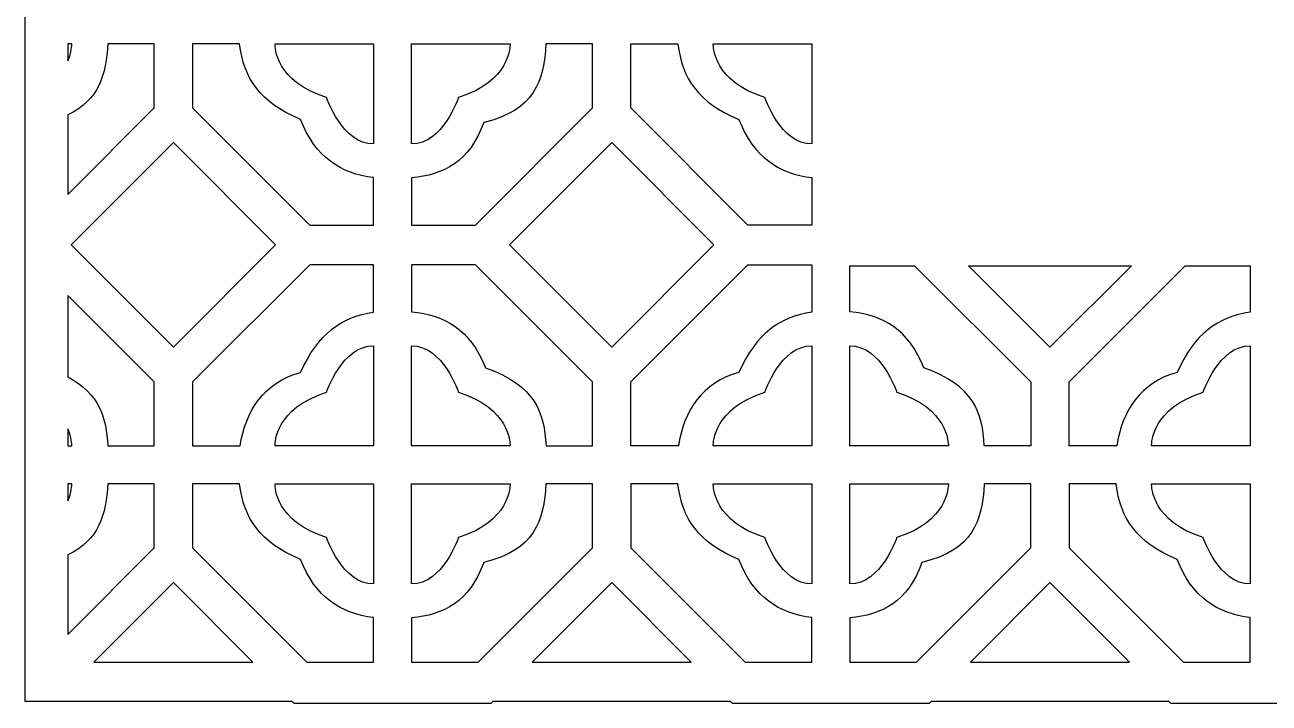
# Model space of a CAD drawing. Header units: centimetres. Extents: x 3.7 to 13.9, y -9 to -4.
# Drawn here: x 3.681 to 8.24, y -9 to -6.516 of the extents above; entities that cross this region are included whole.
import ezdxf

# ---------------------------------------------------------------- set-up
doc = ezdxf.new("R2010")
doc.units = ezdxf.units.CM
doc.header["$MEASUREMENT"] = 0
doc.layers.add('layer 1', color=7, linetype='Continuous')

msp = doc.modelspace()

# ---------------------------------------------------------------- linework, layer by layer
at = {"layer": 'layer 1', "color": 250}
for points, knots in [([(13.92943, -4.03974), (13.92943, -4.03974), (13.92943, -4.54384), (13.92943, -4.54384), (13.92943, -4.54384), (13.92943, -4.54384), (13.92943, -4.54384), (13.92943, -4.54384), (13.92943, -4.54384), (13.92943, -4.54384), (13.92943, -4.83543), (13.92943, -4.83543), (13.92943, -4.83543), (13.92943, -4.83543), (13.92943, -4.97502), (13.92943, -4.97502), (13.92943, -4.97502), (13.92943, -4.97502), (13.92943, -5.26662), (13.92943, -5.26662), (13.92943, -5.26662), (13.92943, -5.26662), (13.92943, -5.26662), (13.92943, -5.26662), (13.92943, -5.26662), (13.92943, -5.26662), (13.92943, -6.15508), (13.92943, -6.15508), (13.92943, -6.15508), (13.92943, -6.15508), (13.92943, -6.15508), (13.92943, -6.15508), (13.92943, -6.15508), (13.92943, -6.15508), (13.92943, -6.44668), (13.92943, -6.44668), (13.92943, -6.44668), (13.92943, -6.44668), (13.92943, -6.58627), (13.92943, -6.58627), (13.92943, -6.58627), (13.92943, -6.58627), (13.92943, -6.87786), (13.92943, -6.87786), (13.92943, -6.87786), (13.92943, -6.87786), (13.92943, -6.87786), (13.92943, -6.87786), (13.92943, -6.87786), (13.92943, -6.87786), (13.92943, -7.76633), (13.92943, -7.76633), (13.92943, -7.76633), (13.92943, -7.76633), (13.92943, -7.76633), (13.92943, -7.76633), (13.92943, -7.76633), (13.92943, -7.76633), (13.92943, -8.05792), (13.92943, -8.05792), (13.92943, -8.05792), (13.92943, -8.05792), (13.92943, -8.19751), (13.92943, -8.19751), (13.92943, -8.19751), (13.92943, -8.19751), (13.92943, -8.48911), (13.92943, -8.48911), (13.92943, -8.48911), (13.92943, -8.48911), (13.92943, -8.48911), (13.92943, -8.48911), (13.92943, -8.48911), (13.92943, -8.48911), (13.92943, -8.9932), (13.92943, -8.9932), (13.92943, -8.9932), (13.92943, -8.9932), (13.42533, -8.9932), (13.42533, -8.9932), (13.42533, -8.9932), (13.42533, -8.9932), (13.41835, -9.00019), (13.41835, -9.00019), (13.41835, -9.00019), (13.41835, -9.00019), (13.12675, -9.00019), (13.12675, -9.00019), (13.12675, -9.00019), (13.12675, -9.00019), (12.98716, -9.00019), (12.98716, -9.00019), (12.98716, -9.00019), (12.98716, -9.00019), (12.69557, -9.00019), (12.69557, -9.00019), (12.69557, -9.00019), (12.69557, -9.00019), (12.68858, -8.9932), (12.68858, -8.9932), (12.68858, -8.9932), (12.68858, -8.9932), (11.81952, -8.9932), (11.81952, -8.9932), (11.81952, -8.9932), (11.81952, -8.9932), (11.81254, -9.00019), (11.81254, -9.00019), (11.81254, -9.00019), (11.81254, -9.00019), (11.52094, -9.00019), (11.52094, -9.00019), (11.52094, -9.00019), (11.52094, -9.00019), (11.38135, -9.00019), (11.38135, -9.00019), (11.38135, -9.00019), (11.38135, -9.00019), (11.08976, -9.00019), (11.08976, -9.00019), (11.08976, -9.00019), (11.08976, -9.00019), (11.08277, -8.9932), (11.08277, -8.9932), (11.08277, -8.9932), (11.08277, -8.9932), (10.21372, -8.9932), (10.21372, -8.9932), (10.21372, -8.9932), (10.21372, -8.9932), (10.20673, -9.00019), (10.20673, -9.00019), (10.20673, -9.00019), (10.20673, -9.00019), (9.91513, -9.00019), (9.91513, -9.00019), (9.91513, -9.00019), (9.91513, -9.00019), (9.77554, -9.00019), (9.77554, -9.00019), (9.77554, -9.00019), (9.77554, -9.00019), (9.48395, -9.00019), (9.48395, -9.00019), (9.48395, -9.00019), (9.48395, -9.00019), (9.47696, -8.9932), (9.47696, -8.9932), (9.47696, -8.9932), (9.47696, -8.9932), (8.60791, -8.9932), (8.60791, -8.9932), (8.60791, -8.9932), (8.60791, -8.9932), (8.60092, -9.00019), (8.60092, -9.00019), (8.60092, -9.00019), (8.60092, -9.00019), (8.30933, -9.00019), (8.30933, -9.00019), (8.30933, -9.00019), (8.30933, -9.00019), (8.16973, -9.00019), (8.16973, -9.00019), (8.16973, -9.00019), (8.16973, -9.00019), (7.87814, -9.00019), (7.87814, -9.00019), (7.87814, -9.00019), (7.87814, -9.00019), (7.87115, -8.9932), (7.87115, -8.9932), (7.87115, -8.9932), (7.87115, -8.9932), (7.0021, -8.9932), (7.0021, -8.9932), (7.0021, -8.9932), (7.0021, -8.9932), (6.99511, -9.00019), (6.99511, -9.00019), (6.99511, -9.00019), (6.99511, -9.00019), (6.70352, -9.00019), (6.70352, -9.00019), (6.70352, -9.00019), (6.70352, -9.00019), (6.56392, -9.00019), (6.56392, -9.00019), (6.56392, -9.00019), (6.56392, -9.00019), (6.27233, -9.00019), (6.27233, -9.00019), (6.27233, -9.00019), (6.27233, -9.00019), (6.26534, -8.9932), (6.26534, -8.9932), (6.26534, -8.9932), (6.26534, -8.9932), (5.39629, -8.9932), (5.39629, -8.9932), (5.39629, -8.9932), (5.39629, -8.9932), (5.3893, -9.00019), (5.3893, -9.00019), (5.3893, -9.00019), (5.3893, -9.00019), (5.09771, -9.00019), (5.09771, -9.00019), (5.09771, -9.00019), (5.09771, -9.00019), (4.95812, -9.00019), (4.95812, -9.00019), (4.95812, -9.00019), (4.95812, -9.00019), (4.66652, -9.00019), (4.66652, -9.00019), (4.66652, -9.00019), (4.66652, -9.00019), (4.65953, -8.9932), (4.65953, -8.9932), (4.65953, -8.9932), (4.65953, -8.9932), (3.68089, -8.9932), (3.68089, -8.9932), (3.68089, -8.9932), (3.68089, -8.9932), (3.68089, -4.03974), (3.68089, -4.03974), (3.68089, -4.03974), (3.68089, -4.03974), (4.65953, -4.03974), (4.65953, -4.03974), (4.65953, -4.03974), (4.65953, -4.03974), (4.66652, -4.03276), (4.66652, -4.03276), (4.66652, -4.03276), (4.66652, -4.03276), (4.95812, -4.03276), (4.95812, -4.03276), (4.95812, -4.03276), (4.95812, -4.03276), (5.09771, -4.03276), (5.09771, -4.03276), (5.09771, -4.03276), (5.09771, -4.03276), (5.3893, -4.03276), (5.3893, -4.03276), (5.3893, -4.03276), (5.3893, -4.03276), (5.39629, -4.03974), (5.39629, -4.03974), (5.39629, -4.03974), (5.39629, -4.03974), (6.26534, -4.03974), (6.26534, -4.03974), (6.26534, -4.03974), (6.26534, -4.03974), (6.27233, -4.03276), (6.27233, -4.03276), (6.27233, -4.03276), (6.27233, -4.03276), (6.56392, -4.03276), (6.56392, -4.03276), (6.56392, -4.03276), (6.56392, -4.03276), (6.70352, -4.03276), (6.70352, -4.03276), (6.70352, -4.03276), (6.70352, -4.03276), (6.99511, -4.03276), (6.99511, -4.03276), (6.99511, -4.03276), (6.99511, -4.03276), (7.0021, -4.03974), (7.0021, -4.03974), (7.0021, -4.03974), (7.0021, -4.03974), (7.87115, -4.03974), (7.87115, -4.03974), (7.87115, -4.03974), (7.87115, -4.03974), (7.87814, -4.03276), (7.87814, -4.03276), (7.87814, -4.03276), (7.87814, -4.03276), (8.16973, -4.03276), (8.16973, -4.03276), (8.16973, -4.03276), (8.16973, -4.03276), (8.30933, -4.03276), (8.30933, -4.03276), (8.30933, -4.03276), (8.30933, -4.03276), (8.60092, -4.03276), (8.60092, -4.03276), (8.60092, -4.03276), (8.60092, -4.03276), (8.60791, -4.03974), (8.60791, -4.03974), (8.60791, -4.03974), (8.60791, -4.03974), (9.47696, -4.03974), (9.47696, -4.03974), (9.47696, -4.03974), (9.47696, -4.03974), (9.48395, -4.03276), (9.48395, -4.03276), (9.48395, -4.03276), (9.48395, -4.03276), (9.77554, -4.03276), (9.77554, -4.03276), (9.77554, -4.03276), (9.77554, -4.03276), (9.91513, -4.03276), (9.91513, -4.03276), (9.91513, -4.03276), (9.91513, -4.03276), (10.20673, -4.03276), (10.20673, -4.03276), (10.20673, -4.03276), (10.20673, -4.03276), (10.21372, -4.03974), (10.21372, -4.03974), (10.21372, -4.03974), (10.21372, -4.03974), (11.08277, -4.03974), (11.08277, -4.03974), (11.08277, -4.03974), (11.08277, -4.03974), (11.08976, -4.03276), (11.08976, -4.03276), (11.08976, -4.03276), (11.08976, -4.03276), (11.38135, -4.03276), (11.38135, -4.03276), (11.38135, -4.03276), (11.38135, -4.03276), (11.52094, -4.03276), (11.52094, -4.03276), (11.52094, -4.03276), (11.52094, -4.03276), (11.81254, -4.03276), (11.81254, -4.03276), (11.81254, -4.03276), (11.81254, -4.03276), (11.81952, -4.03974), (11.81952, -4.03974), (11.81952, -4.03974), (11.81952, -4.03974), (12.68858, -4.03974), (12.68858, -4.03974), (12.68858, -4.03974), (12.68858, -4.03974), (12.69557, -4.03276), (12.69557, -4.03276), (12.69557, -4.03276), (12.69557, -4.03276), (12.98716, -4.03276), (12.98716, -4.03276), (12.98716, -4.03276), (12.98716, -4.03276), (13.12675, -4.03276), (13.12675, -4.03276), (13.12675, -4.03276), (13.12675, -4.03276), (13.41835, -4.03276), (13.41835, -4.03276), (13.41835, -4.03276), (13.41835, -4.03276), (13.42533, -4.03974), (13.42533, -4.03974), (13.42533, -4.03974), (13.42533, -4.03974), (13.92943, -4.03974), (13.92943, -4.03974)], [0, 0, 0, 0, 0.0105263, 0.0105263, 0.0105263, 0.0105263, 0.0210526, 0.0210526, 0.0210526, 0.0210526, 0.0315789, 0.0315789, 0.0315789, 0.0315789, 0.0421053, 0.0421053, 0.0421053, 0.0421053, 0.0526316, 0.0526316, 0.0526316, 0.0526316, 0.0631579, 0.0631579, 0.0631579, 0.0631579, 0.0736842, 0.0736842, 0.0736842, 0.0736842, 0.0842105, 0.0842105, 0.0842105, 0.0842105, 0.0947368, 0.0947368, 0.0947368, 0.0947368, 0.1052632, 0.1052632, 0.1052632, 0.1052632, 0.1157895, 0.1157895, 0.1157895, 0.1157895, 0.1263158, 0.1263158, 0.1263158, 0.1263158, 0.1368421, 0.1368421, 0.1368421, 0.1368421, 0.1473684, 0.1473684, 0.1473684, 0.1473684, 0.1578947, 0.1578947, 0.1578947, 0.1578947, 0.1684211, 0.1684211, 0.1684211, 0.1684211, 0.1789474, 0.1789474, 0.1789474, 0.1789474, 0.1894737, 0.1894737, 0.1894737, 0.1894737, 0.2, 0.2, 0.2, 0.2, 0.2105263, 0.2105263, 0.2105263, 0.2105263, 0.2210526, 0.2210526, 0.2210526, 0.2210526, 0.2315789, 0.2315789, 0.2315789, 0.2315789, 0.2421053, 0.2421053, 0.2421053, 0.2421053, 0.2526316, 0.2526316, 0.2526316, 0.2526316, 0.2631579, 0.2631579, 0.2631579, 0.2631579, 0.2736842, 0.2736842, 0.2736842, 0.2736842, 0.2842105, 0.2842105, 0.2842105, 0.2842105, 0.2947368, 0.2947368, 0.2947368, 0.2947368, 0.3052632, 0.3052632, 0.3052632, 0.3052632, 0.3157895, 0.3157895, 0.3157895, 0.3157895, 0.3263158, 0.3263158, 0.3263158, 0.3263158, 0.3368421, 0.3368421, 0.3368421, 0.3368421, 0.3473684, 0.3473684, 0.3473684, 0.3473684, 0.3578947, 0.3578947, 0.3578947, 0.3578947, 0.3684211, 0.3684211, 0.3684211, 0.3684211, 0.3789474, 0.3789474, 0.3789474, 0.3789474, 0.3894737, 0.3894737, 0.3894737, 0.3894737, 0.4, 0.4, 0.4, 0.4, 0.4105263, 0.4105263, 0.4105263, 0.4105263, 0.4210526, 0.4210526, 0.4210526, 0.4210526, 0.4315789, 0.4315789, 0.4315789, 0.4315789, 0.4421053, 0.4421053, 0.4421053, 0.4421053, 0.4526316, 0.4526316, 0.4526316, 0.4526316, 0.4631579, 0.4631579, 0.4631579, 0.4631579, 0.4736842, 0.4736842, 0.4736842, 0.4736842, 0.4842105, 0.4842105, 0.4842105, 0.4842105, 0.4947368, 0.4947368, 0.4947368, 0.4947368, 0.5052632, 0.5052632, 0.5052632, 0.5052632, 0.5157895, 0.5157895, 0.5157895, 0.5157895, 0.5263158, 0.5263158, 0.5263158, 0.5263158, 0.5368421, 0.5368421, 0.5368421, 0.5368421, 0.5473684, 0.5473684, 0.5473684, 0.5473684, 0.5578947, 0.5578947, 0.5578947, 0.5578947, 0.5684211, 0.5684211, 0.5684211, 0.5684211, 0.5789474, 0.5789474, 0.5789474, 0.5789474, 0.5894737, 0.5894737, 0.5894737, 0.5894737, 0.6, 0.6, 0.6, 0.6, 0.6105263, 0.6105263, 0.6105263, 0.6105263, 0.6210526, 0.6210526, 0.6210526, 0.6210526, 0.6315789, 0.6315789, 0.6315789, 0.6315789, 0.6421053, 0.6421053, 0.6421053, 0.6421053, 0.6526316, 0.6526316, 0.6526316, 0.6526316, 0.6631579, 0.6631579, 0.6631579, 0.6631579, 0.6736842, 0.6736842, 0.6736842, 0.6736842, 0.6842105, 0.6842105, 0.6842105, 0.6842105, 0.6947368, 0.6947368, 0.6947368, 0.6947368, 0.7052632, 0.7052632, 0.7052632, 0.7052632, 0.7157895, 0.7157895, 0.7157895, 0.7157895, 0.7263158, 0.7263158, 0.7263158, 0.7263158, 0.7368421, 0.7368421, 0.7368421, 0.7368421, 0.7473684, 0.7473684, 0.7473684, 0.7473684, 0.7578947, 0.7578947, 0.7578947, 0.7578947, 0.7684211, 0.7684211, 0.7684211, 0.7684211, 0.7789474, 0.7789474, 0.7789474, 0.7789474, 0.7894737, 0.7894737, 0.7894737, 0.7894737, 0.8, 0.8, 0.8, 0.8, 0.8105263, 0.8105263, 0.8105263, 0.8105263, 0.8210526, 0.8210526, 0.8210526, 0.8210526, 0.8315789, 0.8315789, 0.8315789, 0.8315789, 0.8421053, 0.8421053, 0.8421053, 0.8421053, 0.8526316, 0.8526316, 0.8526316, 0.8526316, 0.8631579, 0.8631579, 0.8631579, 0.8631579, 0.8736842, 0.8736842, 0.8736842, 0.8736842, 0.8842105, 0.8842105, 0.8842105, 0.8842105, 0.8947368, 0.8947368, 0.8947368, 0.8947368, 0.9052632, 0.9052632, 0.9052632, 0.9052632, 0.9157895, 0.9157895, 0.9157895, 0.9157895, 0.9263158, 0.9263158, 0.9263158, 0.9263158, 0.9368421, 0.9368421, 0.9368421, 0.9368421, 0.9473684, 0.9473684, 0.9473684, 0.9473684, 0.9578947, 0.9578947, 0.9578947, 0.9578947, 0.9684211, 0.9684211, 0.9684211, 0.9684211, 0.9789474, 0.9789474, 0.9789474, 0.9789474, 1, 1, 1, 1]), ([(3.83789, -6.58627), (3.83789, -6.58627), (3.85271, -6.58627), (3.85271, -6.58627), (3.85271, -6.58627), (3.85278, -6.5908), (3.85245, -6.61619), (3.83789, -6.64837), (3.83789, -6.64837), (3.83789, -6.64837), (3.83789, -6.58627), (3.83789, -6.58627)], [0, 0, 0, 0, 0.25, 0.25, 0.25, 0.25, 0.5, 0.5, 0.5, 0.5, 1, 1, 1, 1]), ([(3.83789, -6.84621), (3.95269, -6.79255), (3.97875, -6.69773), (3.98427, -6.58627), (3.98427, -6.58627), (3.98427, -6.58627), (4.15498, -6.58627), (4.15498, -6.58627), (4.15498, -6.58627), (4.15498, -6.58627), (4.15498, -6.82004), (4.15498, -6.82004), (4.15498, -6.82004), (4.15498, -6.82004), (3.83789, -7.13713), (3.83789, -7.13713), (3.83789, -7.13713), (3.83789, -7.13713), (3.83789, -6.84621), (3.83789, -6.84621)], [0, 0, 0, 0, 0.1666667, 0.1666667, 0.1666667, 0.1666667, 0.3333333, 0.3333333, 0.3333333, 0.3333333, 0.5, 0.5, 0.5, 0.5, 0.6666667, 0.6666667, 0.6666667, 0.6666667, 1, 1, 1, 1]), ([(4.72434, -7.24935), (4.72434, -7.24935), (4.29503, -6.82004), (4.29503, -6.82004), (4.29503, -6.82004), (4.29503, -6.82004), (4.29503, -6.58627), (4.29503, -6.58627), (4.29503, -6.58627), (4.29503, -6.58627), (4.4677, -6.58627), (4.4677, -6.58627), (4.4677, -6.58627), (4.48192, -6.71086), (4.54325, -6.80278), (4.6912, -6.86255), (4.6912, -6.86255), (4.7447, -7.00242), (4.83932, -7.06086), (4.95812, -7.0759), (4.95812, -7.0759), (4.95812, -7.0759), (4.95812, -7.24935), (4.95812, -7.24935), (4.95812, -7.24935), (4.95812, -7.24935), (4.72434, -7.24935), (4.72434, -7.24935)], [0, 0, 0, 0, 0.125, 0.125, 0.125, 0.125, 0.25, 0.25, 0.25, 0.25, 0.375, 0.375, 0.375, 0.375, 0.5, 0.5, 0.5, 0.5, 0.625, 0.625, 0.625, 0.625, 0.75, 0.75, 0.75, 0.75, 1, 1, 1, 1]), ([(4.95812, -6.95221), (4.95812, -6.95221), (4.95812, -6.58627), (4.95812, -6.58627), (4.95812, -6.58627), (4.95812, -6.58627), (4.59731, -6.58627), (4.59731, -6.58627), (4.59731, -6.58627), (4.59714, -6.59697), (4.59912, -6.72424), (4.78621, -6.78211), (4.78621, -6.78211), (4.78621, -6.78211), (4.84405, -6.95424), (4.95812, -6.95221)], [0, 0, 0, 0, 0.2, 0.2, 0.2, 0.2, 0.4, 0.4, 0.4, 0.4, 0.6, 0.6, 0.6, 0.6, 1, 1, 1, 1]), ([(5.76079, -6.58627), (5.76079, -6.58627), (5.76079, -6.82004), (5.76079, -6.82004), (5.76079, -6.82004), (5.76079, -6.82004), (5.33148, -7.24935), (5.33148, -7.24935), (5.33148, -7.24935), (5.33148, -7.24935), (5.09771, -7.24935), (5.09771, -7.24935), (5.09771, -7.24935), (5.09771, -7.24935), (5.09771, -7.07693), (5.09771, -7.07693), (5.09771, -7.07693), (5.21426, -7.0655), (5.31124, -7.01854), (5.36189, -6.87368), (5.36189, -6.87368), (5.54705, -6.83052), (5.58343, -6.72044), (5.59008, -6.58627), (5.59008, -6.58627), (5.59008, -6.58627), (5.76079, -6.58627), (5.76079, -6.58627)], [0, 0, 0, 0, 0.125, 0.125, 0.125, 0.125, 0.25, 0.25, 0.25, 0.25, 0.375, 0.375, 0.375, 0.375, 0.5, 0.5, 0.5, 0.5, 0.625, 0.625, 0.625, 0.625, 0.75, 0.75, 0.75, 0.75, 1, 1, 1, 1]), ([(5.09771, -6.58627), (5.09771, -6.58627), (5.09771, -6.9522), (5.09771, -6.9522), (5.09771, -6.9522), (5.21177, -6.95424), (5.26961, -6.78211), (5.26961, -6.78211), (5.26961, -6.78211), (5.45671, -6.72424), (5.45868, -6.59697), (5.45852, -6.58627), (5.45852, -6.58627), (5.45852, -6.58627), (5.09771, -6.58627), (5.09771, -6.58627)], [0, 0, 0, 0, 0.2, 0.2, 0.2, 0.2, 0.4, 0.4, 0.4, 0.4, 0.6, 0.6, 0.6, 0.6, 1, 1, 1, 1]), ([(6.56392, -7.24935), (6.56392, -7.24935), (6.56392, -7.0759), (6.56392, -7.0759), (6.56392, -7.0759), (6.44513, -7.06086), (6.35051, -7.00242), (6.29701, -6.86255), (6.29701, -6.86255), (6.14905, -6.80278), (6.08773, -6.71086), (6.0735, -6.58627), (6.0735, -6.58627), (6.0735, -6.58627), (5.90084, -6.58627), (5.90084, -6.58627), (5.90084, -6.58627), (5.90084, -6.58627), (5.90084, -6.82004), (5.90084, -6.82004), (5.90084, -6.82004), (5.90084, -6.82004), (6.33015, -7.24935), (6.33015, -7.24935), (6.33015, -7.24935), (6.33015, -7.24935), (6.56392, -7.24935), (6.56392, -7.24935)], [0, 0, 0, 0, 0.125, 0.125, 0.125, 0.125, 0.25, 0.25, 0.25, 0.25, 0.375, 0.375, 0.375, 0.375, 0.5, 0.5, 0.5, 0.5, 0.625, 0.625, 0.625, 0.625, 0.75, 0.75, 0.75, 0.75, 1, 1, 1, 1]), ([(6.56392, -6.95221), (6.56392, -6.95221), (6.56392, -6.58627), (6.56392, -6.58627), (6.56392, -6.58627), (6.56392, -6.58627), (6.20312, -6.58627), (6.20312, -6.58627), (6.20312, -6.58627), (6.20295, -6.59697), (6.20492, -6.72424), (6.39202, -6.78211), (6.39202, -6.78211), (6.39202, -6.78211), (6.44986, -6.95424), (6.56392, -6.95221)], [0, 0, 0, 0, 0.2, 0.2, 0.2, 0.2, 0.4, 0.4, 0.4, 0.4, 0.6, 0.6, 0.6, 0.6, 1, 1, 1, 1]), ([(4.22501, -7.69676), (4.22501, -7.69676), (3.85034, -7.32209), (3.85034, -7.32209), (3.85034, -7.32209), (3.85034, -7.32209), (4.22501, -6.94743), (4.22501, -6.94743), (4.22501, -6.94743), (4.22501, -6.94743), (4.59967, -7.3221), (4.59967, -7.3221), (4.59967, -7.3221), (4.59967, -7.3221), (4.22501, -7.69676), (4.22501, -7.69676)], [0, 0, 0, 0, 0.2, 0.2, 0.2, 0.2, 0.4, 0.4, 0.4, 0.4, 0.6, 0.6, 0.6, 0.6, 1, 1, 1, 1]), ([(5.45615, -7.3221), (5.45615, -7.3221), (5.83082, -7.69676), (5.83082, -7.69676), (5.83082, -7.69676), (5.83082, -7.69676), (6.20548, -7.32209), (6.20548, -7.32209), (6.20548, -7.32209), (6.20548, -7.32209), (5.83082, -6.94743), (5.83082, -6.94743), (5.83082, -6.94743), (5.83082, -6.94743), (5.45615, -7.3221), (5.45615, -7.3221)], [0, 0, 0, 0, 0.2, 0.2, 0.2, 0.2, 0.4, 0.4, 0.4, 0.4, 0.6, 0.6, 0.6, 0.6, 1, 1, 1, 1]), ([(4.29503, -8.05792), (4.29503, -8.05792), (4.29503, -7.82415), (4.29503, -7.82415), (4.29503, -7.82415), (4.29503, -7.82415), (4.72434, -7.39484), (4.72434, -7.39484), (4.72434, -7.39484), (4.72434, -7.39484), (4.95812, -7.39484), (4.95812, -7.39484), (4.95812, -7.39484), (4.95812, -7.39484), (4.95812, -7.56862), (4.95812, -7.56862), (4.95812, -7.56862), (4.83995, -7.5849), (4.75443, -7.64775), (4.69101, -7.78969), (4.69101, -7.78969), (4.55746, -7.82341), (4.48856, -7.93131), (4.46974, -8.05792), (4.46974, -8.05792), (4.46974, -8.05792), (4.29503, -8.05792), (4.29503, -8.05792)], [0, 0, 0, 0, 0.125, 0.125, 0.125, 0.125, 0.25, 0.25, 0.25, 0.25, 0.375, 0.375, 0.375, 0.375, 0.5, 0.5, 0.5, 0.5, 0.625, 0.625, 0.625, 0.625, 0.75, 0.75, 0.75, 0.75, 1, 1, 1, 1]), ([(5.09771, -7.39484), (5.09771, -7.39484), (5.33148, -7.39484), (5.33148, -7.39484), (5.33148, -7.39484), (5.33148, -7.39484), (5.76079, -7.82415), (5.76079, -7.82415), (5.76079, -7.82415), (5.76079, -7.82415), (5.76079, -8.05792), (5.76079, -8.05792), (5.76079, -8.05792), (5.76079, -8.05792), (5.59018, -8.05792), (5.59018, -8.05792), (5.59018, -8.05792), (5.58413, -7.93636), (5.55057, -7.83594), (5.3688, -7.77287), (5.3688, -7.77287), (5.31172, -7.63004), (5.22004, -7.5795), (5.09771, -7.56732), (5.09771, -7.56732), (5.09771, -7.56732), (5.09771, -7.39484), (5.09771, -7.39484)], [0, 0, 0, 0, 0.125, 0.125, 0.125, 0.125, 0.25, 0.25, 0.25, 0.25, 0.375, 0.375, 0.375, 0.375, 0.5, 0.5, 0.5, 0.5, 0.625, 0.625, 0.625, 0.625, 0.75, 0.75, 0.75, 0.75, 1, 1, 1, 1]), ([(6.56392, -7.39842), (6.56392, -7.39842), (6.56392, -7.39842), (6.56392, -7.39842), (6.56392, -7.39842), (6.56392, -7.39842), (6.56392, -7.39484), (6.56392, -7.39484), (6.56392, -7.39484), (6.56392, -7.39484), (6.33015, -7.39484), (6.33015, -7.39484), (6.33015, -7.39484), (6.33015, -7.39484), (5.90084, -7.82415), (5.90084, -7.82415), (5.90084, -7.82415), (5.90084, -7.82415), (5.90084, -8.05792), (5.90084, -8.05792), (5.90084, -8.05792), (5.90084, -8.05792), (6.07554, -8.05792), (6.07554, -8.05792), (6.07554, -8.05792), (6.09437, -7.93131), (6.16327, -7.82341), (6.29682, -7.78969), (6.29682, -7.78969), (6.36024, -7.64775), (6.44576, -7.5849), (6.56392, -7.56862), (6.56392, -7.56862), (6.56392, -7.56862), (6.56392, -7.39842), (6.56392, -7.39842)], [0, 0, 0, 0, 0.1, 0.1, 0.1, 0.1, 0.2, 0.2, 0.2, 0.2, 0.3, 0.3, 0.3, 0.3, 0.4, 0.4, 0.4, 0.4, 0.5, 0.5, 0.5, 0.5, 0.6, 0.6, 0.6, 0.6, 0.7, 0.7, 0.7, 0.7, 0.8, 0.8, 0.8, 0.8, 1, 1, 1, 1]), ([(6.94087, -7.39842), (6.94087, -7.39842), (6.70352, -7.39842), (6.70352, -7.39842), (6.70352, -7.39842), (6.70352, -7.39842), (6.70352, -7.56732), (6.70352, -7.56732), (6.70352, -7.56732), (6.82585, -7.5795), (6.91753, -7.63004), (6.9746, -7.77287), (6.9746, -7.77287), (7.15637, -7.83594), (7.18994, -7.93636), (7.19599, -8.05792), (7.19599, -8.05792), (7.19599, -8.05792), (7.3666, -8.05792), (7.3666, -8.05792), (7.3666, -8.05792), (7.3666, -8.05792), (7.3666, -7.82415), (7.3666, -7.82415), (7.3666, -7.82415), (7.3666, -7.82415), (6.94087, -7.39842), (6.94087, -7.39842)], [0, 0, 0, 0, 0.125, 0.125, 0.125, 0.125, 0.25, 0.25, 0.25, 0.25, 0.375, 0.375, 0.375, 0.375, 0.5, 0.5, 0.5, 0.5, 0.625, 0.625, 0.625, 0.625, 0.75, 0.75, 0.75, 0.75, 1, 1, 1, 1]), ([(7.73496, -7.39842), (7.73496, -7.39842), (7.13829, -7.39842), (7.13829, -7.39842), (7.13829, -7.39842), (7.13829, -7.39842), (7.43663, -7.69676), (7.43663, -7.69676), (7.43663, -7.69676), (7.43663, -7.69676), (7.73496, -7.39842), (7.73496, -7.39842)], [0, 0, 0, 0, 0.25, 0.25, 0.25, 0.25, 0.5, 0.5, 0.5, 0.5, 1, 1, 1, 1]), ([(8.16973, -7.39842), (8.16973, -7.39842), (7.93238, -7.39842), (7.93238, -7.39842), (7.93238, -7.39842), (7.93238, -7.39842), (7.50665, -7.82415), (7.50665, -7.82415), (7.50665, -7.82415), (7.50665, -7.82415), (7.50665, -8.05792), (7.50665, -8.05792), (7.50665, -8.05792), (7.50665, -8.05792), (7.68135, -8.05792), (7.68135, -8.05792), (7.68135, -8.05792), (7.70018, -7.93131), (7.76908, -7.82341), (7.90263, -7.78969), (7.90263, -7.78969), (7.96605, -7.64775), (8.05157, -7.5849), (8.16973, -7.56862), (8.16973, -7.56862), (8.16973, -7.56862), (8.16973, -7.39842), (8.16973, -7.39842)], [0, 0, 0, 0, 0.125, 0.125, 0.125, 0.125, 0.25, 0.25, 0.25, 0.25, 0.375, 0.375, 0.375, 0.375, 0.5, 0.5, 0.5, 0.5, 0.625, 0.625, 0.625, 0.625, 0.75, 0.75, 0.75, 0.75, 1, 1, 1, 1]), ([(3.83789, -7.50706), (3.83789, -7.50706), (4.15498, -7.82415), (4.15498, -7.82415), (4.15498, -7.82415), (4.15498, -7.82415), (4.15498, -8.05792), (4.15498, -8.05792), (4.15498, -8.05792), (4.15498, -8.05792), (3.98437, -8.05792), (3.98437, -8.05792), (3.98437, -8.05792), (3.97926, -7.95539), (3.95457, -7.8679), (3.83789, -7.80518), (3.83789, -7.80518), (3.83789, -7.80518), (3.83789, -7.50706), (3.83789, -7.50706)], [0, 0, 0, 0, 0.1666667, 0.1666667, 0.1666667, 0.1666667, 0.3333333, 0.3333333, 0.3333333, 0.3333333, 0.5, 0.5, 0.5, 0.5, 0.6666667, 0.6666667, 0.6666667, 0.6666667, 1, 1, 1, 1]), ([(4.95812, -8.05792), (4.95812, -8.05792), (4.95812, -7.69197), (4.95812, -7.69197), (4.95812, -7.69197), (4.84405, -7.68993), (4.78621, -7.86207), (4.78621, -7.86207), (4.78621, -7.86207), (4.59903, -7.91996), (4.59714, -8.04732), (4.59731, -8.05792), (4.59731, -8.05792), (4.59731, -8.05792), (4.95812, -8.05792), (4.95812, -8.05792)], [0, 0, 0, 0, 0.2, 0.2, 0.2, 0.2, 0.4, 0.4, 0.4, 0.4, 0.6, 0.6, 0.6, 0.6, 1, 1, 1, 1]), ([(5.09771, -7.69197), (5.09771, -7.69197), (5.09771, -8.05792), (5.09771, -8.05792), (5.09771, -8.05792), (5.09771, -8.05792), (5.45852, -8.05792), (5.45852, -8.05792), (5.45852, -8.05792), (5.45869, -8.04732), (5.45679, -7.91996), (5.26961, -7.86207), (5.26961, -7.86207), (5.26961, -7.86207), (5.21177, -7.68993), (5.09771, -7.69197)], [0, 0, 0, 0, 0.2, 0.2, 0.2, 0.2, 0.4, 0.4, 0.4, 0.4, 0.6, 0.6, 0.6, 0.6, 1, 1, 1, 1]), ([(6.56392, -8.05792), (6.56392, -8.05792), (6.56392, -7.69197), (6.56392, -7.69197), (6.56392, -7.69197), (6.44986, -7.68993), (6.39202, -7.86207), (6.39202, -7.86207), (6.39202, -7.86207), (6.20484, -7.91996), (6.20295, -8.04732), (6.20312, -8.05792), (6.20312, -8.05792), (6.20312, -8.05792), (6.56392, -8.05792), (6.56392, -8.05792)], [0, 0, 0, 0, 0.2, 0.2, 0.2, 0.2, 0.4, 0.4, 0.4, 0.4, 0.6, 0.6, 0.6, 0.6, 1, 1, 1, 1]), ([(6.70352, -7.69197), (6.70352, -7.69197), (6.70352, -8.05792), (6.70352, -8.05792), (6.70352, -8.05792), (6.70352, -8.05792), (7.06432, -8.05792), (7.06432, -8.05792), (7.06432, -8.05792), (7.0645, -8.04732), (7.0626, -7.91996), (6.87542, -7.86207), (6.87542, -7.86207), (6.87542, -7.86207), (6.81758, -7.68993), (6.70352, -7.69197)], [0, 0, 0, 0, 0.2, 0.2, 0.2, 0.2, 0.4, 0.4, 0.4, 0.4, 0.6, 0.6, 0.6, 0.6, 1, 1, 1, 1]), ([(8.16973, -8.05792), (8.16973, -8.05792), (8.16973, -7.69197), (8.16973, -7.69197), (8.16973, -7.69197), (8.05567, -7.68993), (7.99783, -7.86207), (7.99783, -7.86207), (7.99783, -7.86207), (7.81065, -7.91996), (7.80876, -8.04732), (7.80893, -8.05792), (7.80893, -8.05792), (7.80893, -8.05792), (8.16973, -8.05792), (8.16973, -8.05792)], [0, 0, 0, 0, 0.2, 0.2, 0.2, 0.2, 0.4, 0.4, 0.4, 0.4, 0.6, 0.6, 0.6, 0.6, 1, 1, 1, 1]), ([(3.83789, -7.99581), (3.85247, -8.02802), (3.85278, -8.05343), (3.85271, -8.05792), (3.85271, -8.05792), (3.85271, -8.05792), (3.83789, -8.05792), (3.83789, -8.05792), (3.83789, -8.05792), (3.83789, -8.05792), (3.83789, -7.99581), (3.83789, -7.99581)], [0, 0, 0, 0, 0.25, 0.25, 0.25, 0.25, 0.5, 0.5, 0.5, 0.5, 1, 1, 1, 1]), ([(3.83789, -8.19751), (3.83789, -8.19751), (3.85271, -8.19751), (3.85271, -8.19751), (3.85271, -8.19751), (3.85278, -8.20204), (3.85245, -8.22744), (3.83789, -8.25961), (3.83789, -8.25961), (3.83789, -8.25961), (3.83789, -8.19751), (3.83789, -8.19751)], [0, 0, 0, 0, 0.25, 0.25, 0.25, 0.25, 0.5, 0.5, 0.5, 0.5, 1, 1, 1, 1]), ([(3.83789, -8.45745), (3.95269, -8.4038), (3.97875, -8.30897), (3.98427, -8.19751), (3.98427, -8.19751), (3.98427, -8.19751), (4.15498, -8.19751), (4.15498, -8.19751), (4.15498, -8.19751), (4.15498, -8.19751), (4.15498, -8.43129), (4.15498, -8.43129), (4.15498, -8.43129), (4.15498, -8.43129), (3.83789, -8.74837), (3.83789, -8.74837), (3.83789, -8.74837), (3.83789, -8.74837), (3.83789, -8.45745), (3.83789, -8.45745)], [0, 0, 0, 0, 0.1666667, 0.1666667, 0.1666667, 0.1666667, 0.3333333, 0.3333333, 0.3333333, 0.3333333, 0.5, 0.5, 0.5, 0.5, 0.6666667, 0.6666667, 0.6666667, 0.6666667, 1, 1, 1, 1]), ([(4.71399, -8.85025), (4.71399, -8.85025), (4.29503, -8.43129), (4.29503, -8.43129), (4.29503, -8.43129), (4.29503, -8.43129), (4.29503, -8.19751), (4.29503, -8.19751), (4.29503, -8.19751), (4.29503, -8.19751), (4.4677, -8.19751), (4.4677, -8.19751), (4.4677, -8.19751), (4.48192, -8.32211), (4.54325, -8.41402), (4.6912, -8.47379), (4.6912, -8.47379), (4.7447, -8.61367), (4.83932, -8.6721), (4.95812, -8.68714), (4.95812, -8.68714), (4.95812, -8.68714), (4.95812, -8.85025), (4.95812, -8.85025), (4.95812, -8.85025), (4.95812, -8.85025), (4.71399, -8.85025), (4.71399, -8.85025)], [0, 0, 0, 0, 0.125, 0.125, 0.125, 0.125, 0.25, 0.25, 0.25, 0.25, 0.375, 0.375, 0.375, 0.375, 0.5, 0.5, 0.5, 0.5, 0.625, 0.625, 0.625, 0.625, 0.75, 0.75, 0.75, 0.75, 1, 1, 1, 1]), ([(4.95812, -8.56345), (4.95812, -8.56345), (4.95812, -8.19751), (4.95812, -8.19751), (4.95812, -8.19751), (4.95812, -8.19751), (4.59731, -8.19751), (4.59731, -8.19751), (4.59731, -8.19751), (4.59714, -8.20821), (4.59912, -8.33548), (4.78621, -8.39335), (4.78621, -8.39335), (4.78621, -8.39335), (4.84405, -8.56549), (4.95812, -8.56345)], [0, 0, 0, 0, 0.2, 0.2, 0.2, 0.2, 0.4, 0.4, 0.4, 0.4, 0.6, 0.6, 0.6, 0.6, 1, 1, 1, 1]), ([(5.76079, -8.19751), (5.76079, -8.19751), (5.76079, -8.43129), (5.76079, -8.43129), (5.76079, -8.43129), (5.76079, -8.43129), (5.34183, -8.85025), (5.34183, -8.85025), (5.34183, -8.85025), (5.34183, -8.85025), (5.09771, -8.85025), (5.09771, -8.85025), (5.09771, -8.85025), (5.09771, -8.85025), (5.09771, -8.68817), (5.09771, -8.68817), (5.09771, -8.68817), (5.21426, -8.67674), (5.31124, -8.62978), (5.36189, -8.48492), (5.36189, -8.48492), (5.54705, -8.44177), (5.58343, -8.33168), (5.59008, -8.19751), (5.59008, -8.19751), (5.59008, -8.19751), (5.76079, -8.19751), (5.76079, -8.19751)], [0, 0, 0, 0, 0.125, 0.125, 0.125, 0.125, 0.25, 0.25, 0.25, 0.25, 0.375, 0.375, 0.375, 0.375, 0.5, 0.5, 0.5, 0.5, 0.625, 0.625, 0.625, 0.625, 0.75, 0.75, 0.75, 0.75, 1, 1, 1, 1]), ([(5.09771, -8.19751), (5.09771, -8.19751), (5.09771, -8.56345), (5.09771, -8.56345), (5.09771, -8.56345), (5.21177, -8.56548), (5.26961, -8.39335), (5.26961, -8.39335), (5.26961, -8.39335), (5.45671, -8.33548), (5.45868, -8.20821), (5.45852, -8.19751), (5.45852, -8.19751), (5.45852, -8.19751), (5.09771, -8.19751), (5.09771, -8.19751)], [0, 0, 0, 0, 0.2, 0.2, 0.2, 0.2, 0.4, 0.4, 0.4, 0.4, 0.6, 0.6, 0.6, 0.6, 1, 1, 1, 1]), ([(6.3198, -8.85025), (6.3198, -8.85025), (5.90084, -8.43129), (5.90084, -8.43129), (5.90084, -8.43129), (5.90084, -8.43129), (5.90084, -8.19751), (5.90084, -8.19751), (5.90084, -8.19751), (5.90084, -8.19751), (6.0735, -8.19751), (6.0735, -8.19751), (6.0735, -8.19751), (6.08773, -8.32211), (6.14905, -8.41402), (6.29701, -8.47379), (6.29701, -8.47379), (6.35051, -8.61367), (6.44513, -8.6721), (6.56392, -8.68714), (6.56392, -8.68714), (6.56392, -8.68714), (6.56392, -8.85025), (6.56392, -8.85025), (6.56392, -8.85025), (6.56392, -8.85025), (6.3198, -8.85025), (6.3198, -8.85025)], [0, 0, 0, 0, 0.125, 0.125, 0.125, 0.125, 0.25, 0.25, 0.25, 0.25, 0.375, 0.375, 0.375, 0.375, 0.5, 0.5, 0.5, 0.5, 0.625, 0.625, 0.625, 0.625, 0.75, 0.75, 0.75, 0.75, 1, 1, 1, 1]), ([(6.56392, -8.56345), (6.56392, -8.56345), (6.56392, -8.19751), (6.56392, -8.19751), (6.56392, -8.19751), (6.56392, -8.19751), (6.20312, -8.19751), (6.20312, -8.19751), (6.20312, -8.19751), (6.20295, -8.20821), (6.20492, -8.33548), (6.39202, -8.39335), (6.39202, -8.39335), (6.39202, -8.39335), (6.44986, -8.56549), (6.56392, -8.56345)], [0, 0, 0, 0, 0.2, 0.2, 0.2, 0.2, 0.4, 0.4, 0.4, 0.4, 0.6, 0.6, 0.6, 0.6, 1, 1, 1, 1]), ([(7.3666, -8.19751), (7.3666, -8.19751), (7.3666, -8.43129), (7.3666, -8.43129), (7.3666, -8.43129), (7.3666, -8.43129), (6.94764, -8.85025), (6.94764, -8.85025), (6.94764, -8.85025), (6.94764, -8.85025), (6.70352, -8.85025), (6.70352, -8.85025), (6.70352, -8.85025), (6.70352, -8.85025), (6.70352, -8.68817), (6.70352, -8.68817), (6.70352, -8.68817), (6.82007, -8.67674), (6.91705, -8.62978), (6.9677, -8.48492), (6.9677, -8.48492), (7.15286, -8.44177), (7.18924, -8.33168), (7.19589, -8.19751), (7.19589, -8.19751), (7.19589, -8.19751), (7.3666, -8.19751), (7.3666, -8.19751)], [0, 0, 0, 0, 0.125, 0.125, 0.125, 0.125, 0.25, 0.25, 0.25, 0.25, 0.375, 0.375, 0.375, 0.375, 0.5, 0.5, 0.5, 0.5, 0.625, 0.625, 0.625, 0.625, 0.75, 0.75, 0.75, 0.75, 1, 1, 1, 1]), ([(6.70352, -8.19751), (6.70352, -8.19751), (6.70352, -8.56345), (6.70352, -8.56345), (6.70352, -8.56345), (6.81758, -8.56548), (6.87542, -8.39335), (6.87542, -8.39335), (6.87542, -8.39335), (7.06252, -8.33548), (7.06449, -8.20821), (7.06432, -8.19751), (7.06432, -8.19751), (7.06432, -8.19751), (6.70352, -8.19751), (6.70352, -8.19751)], [0, 0, 0, 0, 0.2, 0.2, 0.2, 0.2, 0.4, 0.4, 0.4, 0.4, 0.6, 0.6, 0.6, 0.6, 1, 1, 1, 1]), ([(7.92561, -8.85025), (7.92561, -8.85025), (7.50665, -8.43129), (7.50665, -8.43129), (7.50665, -8.43129), (7.50665, -8.43129), (7.50665, -8.19751), (7.50665, -8.19751), (7.50665, -8.19751), (7.50665, -8.19751), (7.67931, -8.19751), (7.67931, -8.19751), (7.67931, -8.19751), (7.69354, -8.32211), (7.75486, -8.41402), (7.90282, -8.47379), (7.90282, -8.47379), (7.95632, -8.61367), (8.05094, -8.6721), (8.16973, -8.68714), (8.16973, -8.68714), (8.16973, -8.68714), (8.16973, -8.85025), (8.16973, -8.85025), (8.16973, -8.85025), (8.16973, -8.85025), (7.92561, -8.85025), (7.92561, -8.85025)], [0, 0, 0, 0, 0.125, 0.125, 0.125, 0.125, 0.25, 0.25, 0.25, 0.25, 0.375, 0.375, 0.375, 0.375, 0.5, 0.5, 0.5, 0.5, 0.625, 0.625, 0.625, 0.625, 0.75, 0.75, 0.75, 0.75, 1, 1, 1, 1]), ([(8.16973, -8.56345), (8.16973, -8.56345), (8.16973, -8.19751), (8.16973, -8.19751), (8.16973, -8.19751), (8.16973, -8.19751), (7.80893, -8.19751), (7.80893, -8.19751), (7.80893, -8.19751), (7.80876, -8.20821), (7.81073, -8.33548), (7.99783, -8.39335), (7.99783, -8.39335), (7.99783, -8.39335), (8.05567, -8.56549), (8.16973, -8.56345)], [0, 0, 0, 0, 0.2, 0.2, 0.2, 0.2, 0.4, 0.4, 0.4, 0.4, 0.6, 0.6, 0.6, 0.6, 1, 1, 1, 1]), ([(3.93344, -8.85025), (3.93344, -8.85025), (4.22501, -8.55868), (4.22501, -8.55868), (4.22501, -8.55868), (4.22501, -8.55868), (4.51658, -8.85025), (4.51658, -8.85025), (4.51658, -8.85025), (4.51658, -8.85025), (3.93344, -8.85025), (3.93344, -8.85025)], [0, 0, 0, 0, 0.25, 0.25, 0.25, 0.25, 0.5, 0.5, 0.5, 0.5, 1, 1, 1, 1]), ([(5.53924, -8.85025), (5.53924, -8.85025), (5.83082, -8.55868), (5.83082, -8.55868), (5.83082, -8.55868), (5.83082, -8.55868), (6.12239, -8.85025), (6.12239, -8.85025), (6.12239, -8.85025), (6.12239, -8.85025), (5.53924, -8.85025), (5.53924, -8.85025)], [0, 0, 0, 0, 0.25, 0.25, 0.25, 0.25, 0.5, 0.5, 0.5, 0.5, 1, 1, 1, 1]), ([(7.14505, -8.85025), (7.14505, -8.85025), (7.43662, -8.55868), (7.43662, -8.55868), (7.43662, -8.55868), (7.43662, -8.55868), (7.7282, -8.85025), (7.7282, -8.85025), (7.7282, -8.85025), (7.7282, -8.85025), (7.14505, -8.85025), (7.14505, -8.85025)], [0, 0, 0, 0, 0.25, 0.25, 0.25, 0.25, 0.5, 0.5, 0.5, 0.5, 1, 1, 1, 1])]:
    msp.add_open_spline(points, degree=3, knots=knots, dxfattribs=at)

doc.saveas('drawing.dxf')
